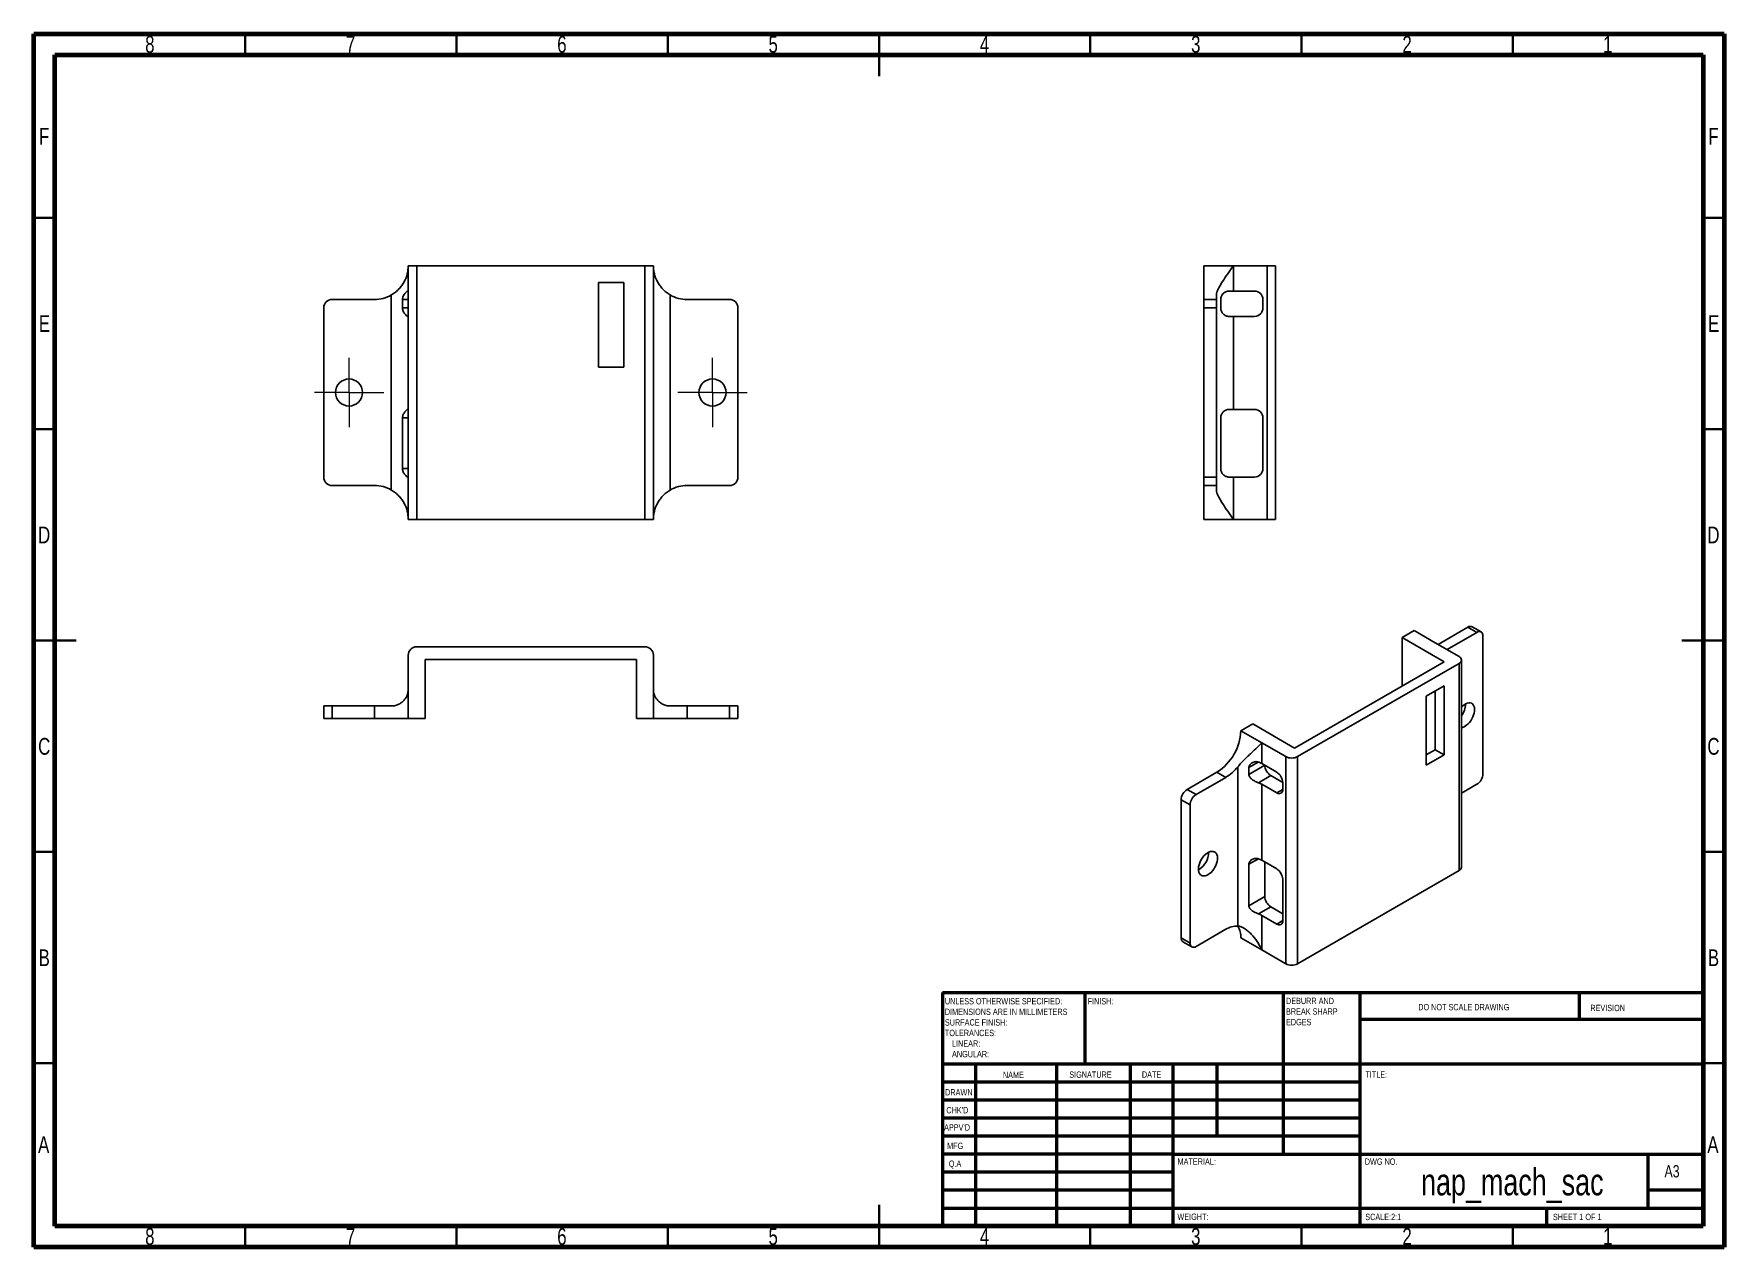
# Model space of a CAD drawing. Header units: millimetres. Extents: x 15 to 415, y 5 to 292.
import ezdxf

# ---------------------------------------------------------------- set-up
doc = ezdxf.new("R2010")
doc.units = ezdxf.units.MM
doc.styles.add('SLDTEXTSTYLE0', font='TXT', dxfattribs={"width": 0.75})
doc.styles.add('SLDTEXTSTYLE1', font='TXT', dxfattribs={"width": 0.686449})
doc.styles.add('SLDTEXTSTYLE2', font='TXT', dxfattribs={"width": 0.6875})

# ---------------------------------------------------------------- blocks, each defined once
blk = doc.blocks.new('SW_NOTE_0')
at = {"color": 0, "linetype": 'Continuous', "lineweight": 0, "char_height": 1.5, "attachment_point": 1, "style": 'SLDTEXTSTYLE0'}
for s, insert in [('UNLESS OTHERWISE SPECIFIED:', (0, 1.93)), ('SURFACE FINISH:', (0, -3.07)), ('DIMENSIONS ARE IN MILLIMETERS', (0, -0.57)), ('TOLERANCES:', (0, -5.57)), ('ANGULAR:', (1.69, -10.57)), ('LINEAR:', (1.69, -8.07))]:
    blk.add_mtext(s, dxfattribs=dict(at, insert=insert))
blk = doc.blocks.new('SW_NOTE_0_1')
at = {"color": 0, "linetype": 'Continuous', "lineweight": 0, "char_height": 1.5, "attachment_point": 1, "style": 'SLDTEXTSTYLE0'}
for s, insert in [('DEBURR AND', (0, 1.93)), ('BREAK SHARP', (0, -0.57)), ('EDGES', (0, -3.07))]:
    blk.add_mtext(s, dxfattribs=dict(at, insert=insert))
blk = doc.blocks.new('SW_CENTERMARKSYMBOL_0')
at = {"color": 0, "linetype": 'Continuous', "lineweight": 18}
for p, q in [((0, 5), (0, 8.2)), ((0, 0), (0, 5)), ((-5, 0), (-8.2, 0)), ((0, 0), (-5, 0)), ((0, 0), (0, -5)), ((0, 0), (5, 0)), ((5, 0), (8.2, 0)), ((0, -5), (0, -8.2))]:
    blk.add_line(p, q, dxfattribs=at)
blk = doc.blocks.new('SW_CENTERMARKSYMBOL_1')
at = {"color": 0, "linetype": 'Continuous', "lineweight": 18}
for p, q in [((0, 5), (0, 8.2)), ((0, 0), (0, 5)), ((-5, 0), (-8.2, 0)), ((0, 0), (-5, 0)), ((0, 0), (0, -5)), ((0, 0), (5, 0)), ((5, 0), (8.2, 0)), ((0, -5), (0, -8.2))]:
    blk.add_line(p, q, dxfattribs=at)

msp = doc.modelspace()

# ---------------------------------------------------------------- linework, layer by layer
at = {"color": 7, "linetype": 'Continuous', "lineweight": 70}
for p, q in [((15, 5), (15, 292)), ((15, 292), (415, 292)), ((415, 292), (415, 5)), ((20, 10), (20, 287)), ((20, 287), (410, 287)), ((410, 287), (410, 10)), ((410, 10), (20, 10)), ((415, 5), (15, 5))]:
    msp.add_line(p, q, dxfattribs=at)
at = {"color": 7, "linetype": 'Continuous', "lineweight": 35}
for p, q in [((65, 287), (65, 292)), ((115, 287), (115, 292)), ((165, 287), (165, 292)), ((215, 292), (215, 282)), ((215, 287), (215, 292)), ((265, 287), (265, 292)), ((315, 287), (315, 292)), ((365, 287), (365, 292)), ((20, 248.5), (15, 248.5)), ((410, 248.5), (415, 248.5)), ((20, 198.5), (15, 198.5)), ((410, 198.5), (415, 198.5)), ((15, 148.5), (25, 148.5)), ((20, 148.5), (15, 148.5)), ((415, 148.5), (405, 148.5)), ((410, 148.5), (415, 148.5)), ((20, 98.5), (15, 98.5)), ((410, 98.5), (415, 98.5)), ((20, 48.5), (15, 48.5)), ((410, 48.5), (415, 48.5)), ((215, 5), (215, 15)), ((65, 10), (65, 5)), ((115, 10), (115, 5)), ((165, 10), (165, 5)), ((215, 10), (215, 5)), ((265, 10), (265, 5)), ((315, 10), (315, 5)), ((365, 10), (365, 5))]:
    msp.add_line(p, q, dxfattribs=at)
at = {"color": 7, "linetype": 'Continuous', "lineweight": 25}
for p, q in [((103.6, 177.16), (103.6, 237.16)), ((103.6, 237.16), (105.6, 237.16)), ((105.6, 237.16), (105.6, 177.16)), ((105.6, 237.16), (159.6, 237.16)), ((159.6, 177.16), (159.6, 237.16)), ((159.6, 237.16), (161.6, 237.16)), ((161.6, 237.16), (161.6, 177.16)), ((291.86, 237.16), (298.86, 237.16)), ((291.86, 229.16), (291.86, 237.16)), ((298.86, 237.16), (298.86, 231.16)), ((298.86, 237.16), (306.86, 237.16)), ((306.86, 177.16), (306.86, 237.16)), ((306.86, 237.16), (308.86, 237.16)), ((308.86, 237.16), (308.86, 177.16)), ((148.6, 233.16), (148.6, 213.16)), ((148.6, 233.16), (154.6, 233.16)), ((154.6, 213.16), (154.6, 233.16)), ((95.6, 229.16), (85.6, 229.16)), ((99.6, 184.09), (99.6, 230.23)), ((102.25, 229.16), (102.25, 227.16)), ((103.6, 231.16), (103.47, 231.16)), ((165.6, 230.23), (165.6, 184.09)), ((179.6, 229.16), (169.6, 229.16)), ((291.86, 229.16), (294.86, 229.16)), ((291.86, 227.16), (291.86, 229.16)), ((294.86, 230.23), (294.86, 229.16)), ((294.86, 229.16), (294.86, 227.16)), ((295.86, 229.16), (295.86, 227.16)), ((298.86, 231.16), (297.86, 231.16)), ((303.86, 231.16), (298.86, 231.16)), ((305.86, 227.16), (305.86, 229.16)), ((83.6, 187.16), (83.6, 227.16)), ((103.47, 225.16), (103.6, 225.16)), ((181.6, 187.16), (181.6, 227.16)), ((294.86, 227.16), (291.86, 227.16)), ((291.86, 187.16), (291.86, 227.16)), ((294.86, 187.16), (294.86, 227.16)), ((297.86, 225.16), (298.86, 225.16)), ((298.86, 225.16), (298.86, 203.16)), ((303.86, 225.16), (298.86, 225.16)), ((154.6, 213.16), (148.6, 213.16)), ((102.25, 201.16), (102.25, 189.16)), ((103.6, 203.16), (103.47, 203.16)), ((295.86, 201.16), (295.86, 189.16)), ((298.86, 203.16), (297.86, 203.16)), ((298.86, 203.16), (303.86, 203.16)), ((305.86, 189.16), (305.86, 201.16)), ((95.6, 185.16), (85.6, 185.16)), ((103.47, 187.16), (103.6, 187.16)), ((179.6, 185.16), (169.6, 185.16)), ((291.86, 187.16), (294.86, 187.16)), ((291.86, 185.16), (291.86, 187.16)), ((294.86, 185.16), (291.86, 185.16)), ((291.86, 177.16), (291.86, 185.16)), ((294.86, 187.16), (294.86, 185.16)), ((294.86, 185.16), (294.86, 184.09)), ((297.86, 187.16), (298.86, 187.16)), ((298.86, 187.16), (298.86, 177.16)), ((303.86, 187.16), (298.86, 187.16)), ((105.6, 177.16), (103.6, 177.16)), ((105.6, 177.16), (159.6, 177.16)), ((161.6, 177.16), (159.6, 177.16)), ((291.86, 177.16), (298.86, 177.16)), ((298.86, 177.16), (306.86, 177.16)), ((308.86, 177.16), (306.86, 177.16)), ((338.82, 149.2), (341.64, 150.83)), ((348.72, 143.48), (338.82, 149.2)), ((338.82, 137.77), (338.82, 149.2)), ((341.64, 150.83), (346.59, 147.97)), ((347.3, 147.56), (354.37, 151.65)), ((356.49, 150.42), (349.42, 146.34)), ((356.49, 150.42), (354.37, 151.65)), ((357.49, 150.52), (355.37, 151.74)), ((357.91, 116.94), (357.91, 149.6)), ((103.6, 137.02), (103.6, 145.02)), ((105.6, 147.02), (159.6, 147.02)), ((157.6, 144.02), (107.6, 144.02)), ((107.6, 144.02), (107.6, 130.02)), ((157.6, 144.02), (157.6, 130.02)), ((161.6, 137.02), (161.6, 145.02)), ((346.59, 147.97), (352.25, 144.71)), ((348.72, 143.48), (313.36, 123.07)), ((314.07, 121.03), (352.25, 143.07)), ((352.25, 94.08), (352.25, 143.07)), ((352.84, 94.9), (352.84, 143.89)), ((103.6, 130.02), (103.6, 137.02)), ((161.6, 130.02), (161.6, 137.02)), ((344.47, 135.32), (348.72, 137.77)), ((346.59, 122.66), (346.59, 136.54)), ((348.72, 121.44), (348.72, 137.77)), ((83.6, 130.02), (83.6, 133.02)), ((83.6, 133.02), (85.6, 133.02)), ((85.6, 133.02), (85.6, 130.02)), ((95.6, 133.02), (85.6, 133.02)), ((95.6, 130.02), (95.6, 133.02)), ((95.6, 133.02), (99.6, 133.02)), ((165.6, 133.02), (169.6, 133.02)), ((169.6, 133.02), (169.6, 130.02)), ((179.6, 133.02), (169.6, 133.02)), ((179.6, 130.02), (179.6, 133.02)), ((179.6, 133.02), (181.6, 133.02)), ((181.6, 133.02), (181.6, 130.02)), ((344.47, 135.32), (344.47, 118.99)), ((85.6, 130.02), (83.6, 130.02)), ((95.6, 130.02), (85.6, 130.02)), ((103.6, 130.02), (95.6, 130.02)), ((107.6, 130.02), (103.6, 130.02)), ((157.6, 130.02), (161.6, 130.02)), ((169.6, 130.02), (161.6, 130.02)), ((169.6, 130.02), (179.6, 130.02)), ((181.6, 130.02), (179.6, 130.02)), ((303.46, 128.79), (300.63, 127.15)), ((313.36, 123.07), (303.46, 128.79)), ((300.63, 127.15), (305.58, 124.3)), ((305.58, 124.3), (311.24, 121.03)), ((305.58, 124.3), (305.58, 119.4)), ((311.24, 72.04), (311.24, 121.03)), ((314.07, 121.03), (314.07, 72.04)), ((346.59, 122.66), (344.47, 121.44)), ((348.72, 121.44), (344.47, 118.99)), ((346.59, 122.66), (348.72, 121.44)), ((294.98, 117.36), (287.9, 113.27)), ((297.1, 116.13), (290.03, 112.05)), ((297.1, 116.13), (294.98, 117.36)), ((299.92, 80.96), (299.92, 118.64)), ((302.5, 116.8), (306.29, 118.99)), ((302.5, 118.44), (302.5, 116.8)), ((307.7, 116.54), (304.78, 114.85)), ((309.12, 117.36), (305.58, 119.4)), ((306.29, 118.99), (306.29, 118.99)), ((307.7, 116.54), (310.53, 114.91)), ((287.9, 113.27), (290.03, 112.05)), ((305.58, 114.5), (305.58, 96.53)), ((309.12, 112.46), (305.58, 114.5)), ((310.53, 113.27), (310.53, 114.91)), ((356.49, 114.49), (352.84, 112.38)), ((288.61, 109.6), (286.49, 110.83)), ((286.49, 78.16), (286.49, 110.83)), ((288.61, 76.94), (288.61, 109.6)), ((305.58, 96.53), (309.12, 94.49)), ((306.29, 96.13), (306.29, 87.96)), ((290.73, 94.33), (290.6, 94.26)), ((302.5, 95.57), (302.5, 85.77)), ((310.53, 82.25), (310.53, 92.04)), ((314.07, 72.04), (352.25, 94.08)), ((302.5, 85.77), (306.29, 87.96)), ((307.7, 85.51), (304.78, 83.83)), ((307.7, 85.51), (310.53, 83.88)), ((297.1, 80.2), (290.03, 76.12)), ((305.58, 83.47), (305.58, 75.3)), ((309.12, 81.43), (305.58, 83.47)), ((286.49, 78.16), (288.61, 76.94)), ((286.9, 77.25), (289.03, 76.02)), ((300.63, 78.16), (305.58, 75.3)), ((305.58, 75.3), (311.24, 72.04))]:
    msp.add_line(p, q, dxfattribs=at)
at = {"color": 8, "linetype": 'Continuous', "lineweight": 25}
for p, q in [((103.6, 229.16), (102.25, 229.16)), ((102.25, 227.16), (103.6, 227.16)), ((103.6, 201.16), (102.25, 201.16)), ((102.25, 189.16), (103.6, 189.16)), ((304.76, 119.74), (302.5, 118.44)), ((309.12, 112.46), (310.53, 113.27)), ((304.77, 96.88), (302.5, 95.57)), ((309.12, 81.43), (310.53, 82.25))]:
    msp.add_line(p, q, dxfattribs=at)
at = {"color": 7, "linetype": 'Continuous', "lineweight": 50}
for p, q in [((230, 65.25), (410, 65.25)), ((230, 65.25), (230, 10)), ((263.8, 48.25), (263.8, 65.25)), ((310.6, 65.25), (310.6, 27)), ((328.8, 65.25), (328.8, 10)), ((380.8, 58.88), (380.8, 65.25)), ((410, 58.88), (328.8, 58.88)), ((410, 48.25), (230, 48.25)), ((237.8, 48.25), (237.8, 10)), ((256.99, 48.25), (256.99, 10)), ((274.4, 48.25), (274.4, 10)), ((284.6, 10), (284.6, 48.25)), ((295, 31.25), (295, 48.25)), ((328.8, 44), (230, 44)), ((328.8, 39.75), (230, 39.75)), ((328.8, 35.5), (230, 35.5)), ((328.8, 31.25), (230, 31.25)), ((284.6, 27), (230, 27)), ((284.6, 27), (410, 27)), ((397, 14.25), (397, 27)), ((284.6, 22.75), (230, 22.75)), ((284.6, 18.5), (230, 18.5)), ((410, 18.5), (397, 18.5)), ((230, 14.25), (410, 14.25)), ((373, 10), (373, 14.25))]:
    msp.add_line(p, q, dxfattribs=at)
at = {"color": 7, "linetype": 'Continuous', "lineweight": 25, "flags": 128}
for points in [[(353.66, 128.21), (354.03, 128.45), (354.38, 128.76), (354.72, 129.12), (355.02, 129.52), (355.3, 129.96), (355.53, 130.42), (355.71, 130.88), (355.84, 131.35), (355.91, 131.81), (355.93, 132.23), (355.88, 132.63), (355.78, 132.97), (355.62, 133.26), (355.42, 133.49), (355.17, 133.65), (354.87, 133.73), (354.55, 133.74), (354.21, 133.67), (353.85, 133.53), (353.48, 133.32), (353.12, 133.05), (352.84, 132.78)], [(292.85, 93.11), (292.49, 92.93), (292.14, 92.83), (291.8, 92.8), (291.49, 92.85), (291.22, 92.97), (290.99, 93.16), (290.81, 93.42), (290.68, 93.74), (290.61, 94.11), (290.59, 94.52), (290.64, 94.96), (290.74, 95.42), (290.89, 95.89), (291.1, 96.36), (291.35, 96.81), (291.64, 97.23), (291.97, 97.61), (292.31, 97.94), (292.67, 98.22), (293.04, 98.43), (293.4, 98.57), (293.74, 98.63), (294.06, 98.63), (294.35, 98.54), (294.61, 98.38), (294.81, 98.16), (294.97, 97.87), (295.07, 97.52), (295.11, 97.13), (295.1, 96.7), (295.03, 96.25), (294.9, 95.78), (294.72, 95.31), (294.49, 94.85), (294.21, 94.41), (293.91, 94.01), (293.57, 93.65), (293.22, 93.35), (292.85, 93.11)]]:
    msp.add_lwpolyline(points, dxfattribs=at)
at = {"color": 7, "linetype": 'Continuous', "lineweight": 25}
for centre in [(89.6, 207.16), (175.6, 207.16)]:
    msp.add_circle(centre, 3.2, dxfattribs=at)
for centre, radius, start, end in [((85.6, 227.16), 2, 90, 180), ((95.6, 237.16), 8, 270, 300), ((169.6, 237.16), 8, 240, 270), ((179.6, 227.16), 2, 0, 90), ((303.86, 229.16), 2, 0, 90), ((303.86, 227.16), 2, 270, 0), ((303.86, 201.16), 2, 0, 90), ((303.86, 189.16), 2, 270, 0), ((85.6, 187.16), 2, 180, 270), ((95.6, 177.16), 8, 60, 90), ((169.6, 177.16), 8, 90, 120), ((179.6, 187.16), 2, 270, 0), ((354.96, 150.83), 1.01, 65.6929, 125.6176), ((357.05, 149.74), 0.873, 350.786, 129.2033), ((105.6, 145.02), 2, 90, 180), ((159.6, 145.02), 2, 0, 90), ((351.94, 143.89), 0.873, 290.7834, 69.2166), ((349.11, 133.5), 4.69, 322.5834, 0.1118), ((352.54, 130.05), 2.16, 277.9522, 301.4726), ((288.38, 127.69), 12.26, 302.5243, 357.4757), ((312.65, 123.76), 3.07, 242.6097, 297.3903), ((291.72, 125.05), 10.41, 301.1059, 322.0213), ((303.36, 115.5), 4.49, 60.3275, 71.4874), ((309.36, 119.13), 3.07, 182.6055, 237.3945), ((307.46, 114.77), 3.07, 2.6055, 57.3945), ((354.84, 117.08), 3.07, 302.6055, 357.3945), ((289.56, 110.69), 3.07, 122.6055, 177.3945), ((291.68, 109.46), 3.07, 122.6055, 177.3945), ((303.36, 110.6), 4.49, 60.3275, 71.4874), ((309.67, 113.13), 0.873, 230.7967, 9.214), ((288.16, 98.42), 4.83, 302.189, 359.8244), ((303.36, 92.63), 4.49, 60.3275, 71.4874), ((307.46, 91.9), 3.07, 2.6055, 57.3945), ((351.84, 95), 1.01, 294.3747, 354.3052), ((309.36, 88.1), 3.07, 182.6055, 237.3945), ((299.72, 76.06), 4.91, 87.6422, 122.3493), ((295.73, 78.37), 4.91, 357.5791, 31.3767), ((303.36, 79.57), 4.49, 60.3275, 71.4874), ((309.67, 82.11), 0.873, 230.7967, 9.214), ((287.47, 78.06), 0.986, 173.7012, 234.9867), ((289.47, 76.8), 0.873, 170.786, 309.2033), ((312.65, 74.77), 3.07, 242.6097, 297.3903)]:
    msp.add_arc(centre, radius, start, end, dxfattribs=at)
for points, knots in [([(99.6, 230.23), (99.95, 230.43), (100.27, 230.65), (100.87, 231.13), (101.15, 231.39), (101.66, 231.93), (101.89, 232.21), (102.31, 232.78), (102.49, 233.08), (102.98, 233.99), (103.21, 234.61), (103.45, 235.56), (103.5, 235.88), (103.58, 236.52), (103.6, 236.84), (103.6, 237.16)], [0, 0, 0, 0, 0.125, 0.125, 0.25, 0.25, 0.375, 0.375, 0.5, 0.5, 0.75, 0.75, 0.875, 0.875, 1, 1, 1, 1]), ([(165.6, 230.23), (165.26, 230.43), (164.94, 230.65), (164.33, 231.13), (164.05, 231.39), (163.54, 231.93), (163.31, 232.21), (162.9, 232.78), (162.71, 233.08), (162.22, 233.99), (161.99, 234.61), (161.76, 235.56), (161.7, 235.88), (161.62, 236.52), (161.6, 236.84), (161.6, 237.16)], [0, 0, 0, 0, 0.125, 0.125, 0.25, 0.25, 0.375, 0.375, 0.5, 0.5, 0.75, 0.75, 0.875, 0.875, 1, 1, 1, 1]), ([(294.86, 230.23), (294.86, 230.43), (294.9, 230.65), (295.05, 231.13), (295.16, 231.39), (295.42, 231.93), (295.57, 232.21), (295.9, 232.78), (296.08, 233.08), (296.66, 233.99), (297.07, 234.61), (297.73, 235.56), (297.95, 235.88), (298.4, 236.52), (298.63, 236.84), (298.86, 237.16)], [0, 0, 0, 0, 0.125, 0.125, 0.25, 0.25, 0.375, 0.375, 0.5, 0.5, 0.75, 0.75, 0.875, 0.875, 1, 1, 1, 1]), ([(103.47, 231.16), (103.4, 231.16), (103.3, 231.11), (103.07, 230.91), (102.93, 230.76), (102.67, 230.41), (102.53, 230.21), (102.32, 229.73), (102.25, 229.45), (102.25, 229.16)], [0, 0, 0, 0, 0.25, 0.25, 0.5, 0.5, 0.75, 0.75, 1, 1, 1, 1]), ([(297.86, 231.16), (297.58, 231.16), (297.32, 231.11), (296.84, 230.91), (296.63, 230.76), (296.28, 230.41), (296.13, 230.21), (295.92, 229.73), (295.86, 229.45), (295.86, 229.16)], [0, 0, 0, 0, 0.25, 0.25, 0.5, 0.5, 0.75, 0.75, 1, 1, 1, 1]), ([(102.25, 227.16), (102.25, 226.87), (102.32, 226.6), (102.53, 226.12), (102.67, 225.91), (102.93, 225.56), (103.07, 225.42), (103.3, 225.22), (103.4, 225.16), (103.47, 225.16)], [0, 0, 0, 0, 0.25, 0.25, 0.5, 0.5, 0.75, 0.75, 1, 1, 1, 1]), ([(295.86, 227.16), (295.86, 226.87), (295.92, 226.6), (296.13, 226.12), (296.28, 225.91), (296.63, 225.56), (296.84, 225.42), (297.32, 225.22), (297.58, 225.16), (297.86, 225.16)], [0, 0, 0, 0, 0.25, 0.25, 0.5, 0.5, 0.75, 0.75, 1, 1, 1, 1]), ([(103.47, 203.16), (103.4, 203.16), (103.3, 203.11), (103.07, 202.91), (102.93, 202.76), (102.67, 202.41), (102.53, 202.21), (102.32, 201.73), (102.25, 201.45), (102.25, 201.16)], [0, 0, 0, 0, 0.25, 0.25, 0.5, 0.5, 0.75, 0.75, 1, 1, 1, 1]), ([(297.86, 203.16), (297.58, 203.16), (297.32, 203.11), (296.84, 202.91), (296.63, 202.76), (296.28, 202.41), (296.13, 202.21), (295.92, 201.73), (295.86, 201.45), (295.86, 201.16)], [0, 0, 0, 0, 0.25, 0.25, 0.5, 0.5, 0.75, 0.75, 1, 1, 1, 1]), ([(102.25, 189.16), (102.25, 188.87), (102.32, 188.6), (102.53, 188.12), (102.67, 187.91), (102.93, 187.56), (103.07, 187.42), (103.3, 187.22), (103.4, 187.16), (103.47, 187.16)], [0, 0, 0, 0, 0.25, 0.25, 0.5, 0.5, 0.75, 0.75, 1, 1, 1, 1]), ([(295.86, 189.16), (295.86, 188.87), (295.92, 188.6), (296.13, 188.12), (296.28, 187.91), (296.63, 187.56), (296.84, 187.42), (297.32, 187.22), (297.58, 187.16), (297.86, 187.16)], [0, 0, 0, 0, 0.25, 0.25, 0.5, 0.5, 0.75, 0.75, 1, 1, 1, 1]), ([(99.6, 184.09), (99.95, 183.89), (100.27, 183.67), (100.87, 183.2), (101.15, 182.94), (101.66, 182.4), (101.89, 182.12), (102.31, 181.54), (102.49, 181.24), (102.98, 180.33), (103.21, 179.71), (103.45, 178.77), (103.5, 178.45), (103.58, 177.81), (103.6, 177.48), (103.6, 177.16)], [0, 0, 0, 0, 0.125, 0.125, 0.25, 0.25, 0.375, 0.375, 0.5, 0.5, 0.75, 0.75, 0.875, 0.875, 1, 1, 1, 1]), ([(165.6, 184.09), (165.26, 183.89), (164.94, 183.67), (164.33, 183.2), (164.05, 182.94), (163.54, 182.4), (163.31, 182.12), (162.9, 181.54), (162.71, 181.24), (162.22, 180.33), (161.99, 179.71), (161.76, 178.77), (161.7, 178.45), (161.62, 177.81), (161.6, 177.48), (161.6, 177.16)], [0, 0, 0, 0, 0.125, 0.125, 0.25, 0.25, 0.375, 0.375, 0.5, 0.5, 0.75, 0.75, 0.875, 0.875, 1, 1, 1, 1]), ([(294.86, 184.09), (294.86, 183.89), (294.9, 183.67), (295.05, 183.2), (295.16, 182.94), (295.42, 182.4), (295.57, 182.12), (295.9, 181.54), (296.08, 181.24), (296.66, 180.33), (297.07, 179.71), (297.73, 178.77), (297.95, 178.45), (298.4, 177.81), (298.63, 177.48), (298.86, 177.16)], [0, 0, 0, 0, 0.125, 0.125, 0.25, 0.25, 0.375, 0.375, 0.5, 0.5, 0.75, 0.75, 0.875, 0.875, 1, 1, 1, 1]), ([(99.6, 133.02), (99.95, 133.02), (100.27, 133.06), (100.87, 133.21), (101.15, 133.32), (101.66, 133.58), (101.89, 133.73), (102.31, 134.06), (102.49, 134.24), (102.98, 134.82), (103.21, 135.23), (103.45, 135.89), (103.5, 136.11), (103.58, 136.56), (103.6, 136.79), (103.6, 137.02)], [0, 0, 0, 0, 0.125, 0.125, 0.25, 0.25, 0.375, 0.375, 0.5, 0.5, 0.75, 0.75, 0.875, 0.875, 1, 1, 1, 1]), ([(165.6, 133.02), (165.26, 133.02), (164.94, 133.06), (164.33, 133.21), (164.05, 133.32), (163.54, 133.58), (163.31, 133.73), (162.9, 134.06), (162.71, 134.24), (162.22, 134.82), (161.99, 135.23), (161.76, 135.89), (161.7, 136.11), (161.62, 136.56), (161.6, 136.79), (161.6, 137.02)], [0, 0, 0, 0, 0.125, 0.125, 0.25, 0.25, 0.375, 0.375, 0.5, 0.5, 0.75, 0.75, 0.875, 0.875, 1, 1, 1, 1]), ([(299.92, 118.64), (300.17, 118.94), (300.43, 119.24), (300.96, 119.81), (301.23, 120.09), (301.78, 120.64), (302.05, 120.9), (302.57, 121.4), (302.83, 121.65), (303.59, 122.35), (304.04, 122.78), (304.67, 123.38), (304.87, 123.58), (305.25, 123.95), (305.42, 124.13), (305.58, 124.3)], [0, 0, 0, 0, 0.125, 0.125, 0.25, 0.25, 0.375, 0.375, 0.5, 0.5, 0.75, 0.75, 0.875, 0.875, 1, 1, 1, 1]), ([(304.78, 119.75), (304.54, 119.84), (304.28, 119.86), (303.78, 119.79), (303.54, 119.71), (303.1, 119.46), (302.9, 119.29), (302.6, 118.9), (302.5, 118.67), (302.5, 118.44)], [0, 0, 0, 0, 0.25, 0.25, 0.5, 0.5, 0.75, 0.75, 1, 1, 1, 1]), ([(302.5, 116.8), (302.5, 116.57), (302.6, 116.35), (302.9, 115.96), (303.1, 115.78), (303.54, 115.46), (303.78, 115.31), (304.28, 115.05), (304.54, 114.94), (304.78, 114.85)], [0, 0, 0, 0, 0.25, 0.25, 0.5, 0.5, 0.75, 0.75, 1, 1, 1, 1]), ([(304.78, 96.89), (304.54, 96.97), (304.28, 96.99), (303.78, 96.93), (303.54, 96.84), (303.1, 96.6), (302.9, 96.43), (302.6, 96.04), (302.5, 95.81), (302.5, 95.57)], [0, 0, 0, 0, 0.25, 0.25, 0.5, 0.5, 0.75, 0.75, 1, 1, 1, 1]), ([(302.5, 85.77), (302.5, 85.54), (302.6, 85.32), (302.9, 84.93), (303.1, 84.75), (303.54, 84.43), (303.78, 84.28), (304.28, 84.02), (304.54, 83.91), (304.78, 83.83)], [0, 0, 0, 0, 0.25, 0.25, 0.5, 0.5, 0.75, 0.75, 1, 1, 1, 1]), ([(299.92, 80.96), (300.17, 80.94), (300.43, 80.87), (300.96, 80.67), (301.23, 80.53), (301.78, 80.19), (302.05, 80), (302.57, 79.56), (302.83, 79.32), (303.59, 78.54), (304.04, 77.96), (304.67, 77.01), (304.87, 76.68), (305.25, 76.01), (305.42, 75.66), (305.58, 75.3)], [0, 0, 0, 0, 0.125, 0.125, 0.25, 0.25, 0.375, 0.375, 0.5, 0.5, 0.75, 0.75, 0.875, 0.875, 1, 1, 1, 1])]:
    msp.add_open_spline(points, degree=3, knots=knots, dxfattribs=at)

# ---------------------------------------------------------------- block references
at = {"color": 7, "linetype": 'Continuous', "lineweight": 0}
for name, p in [('SW_CENTERMARKSYMBOL_1', (89.6, 207.16)), ('SW_CENTERMARKSYMBOL_0', (175.6, 207.16)), ('SW_NOTE_0_1', (311.31, 62.07)), ('SW_NOTE_0', (230.59, 61.99))]:
    msp.add_blockref(name, p, dxfattribs=at)

# ---------------------------------------------------------------- texts
for s, insert, char_height, attachment_point, style in [('8', (42.46, 291.5), 3.97, 2, 'SLDTEXTSTYLE0'), ('7', (89.96, 291.5), 3.97, 2, 'SLDTEXTSTYLE0'), ('6', (139.96, 291.5), 3.97, 2, 'SLDTEXTSTYLE0'), ('5', (189.96, 291.5), 3.97, 2, 'SLDTEXTSTYLE0'), ('4', (239.96, 291.5), 3.97, 2, 'SLDTEXTSTYLE0'), ('3', (289.96, 291.5), 3.97, 2, 'SLDTEXTSTYLE0'), ('2', (339.96, 291.5), 3.97, 2, 'SLDTEXTSTYLE0'), ('1', (387.46, 291.5), 3.97, 2, 'SLDTEXTSTYLE0'), ('F', (17.46, 269.75), 3.97, 2, 'SLDTEXTSTYLE0'), ('F', (412.46, 269.75), 3.97, 2, 'SLDTEXTSTYLE0'), ('E', (17.51, 225.45), 3.97, 2, 'SLDTEXTSTYLE0'), ('E', (412.51, 225.45), 3.97, 2, 'SLDTEXTSTYLE0'), ('D', (17.45, 175.45), 3.97, 2, 'SLDTEXTSTYLE0'), ('D', (412.45, 175.45), 3.97, 2, 'SLDTEXTSTYLE0'), ('C', (17.46, 125.45), 3.97, 2, 'SLDTEXTSTYLE0'), ('C', (412.46, 125.45), 3.97, 2, 'SLDTEXTSTYLE0'), ('B', (17.47, 75.45), 3.97, 2, 'SLDTEXTSTYLE0'), ('B', (412.47, 75.45), 3.97, 2, 'SLDTEXTSTYLE0'), ('FINISH:', (264.37, 63.92), 1.5, 1, 'SLDTEXTSTYLE0'), ('DO NOT SCALE DRAWING', (342.61, 62.53), 1.5, 1, 'SLDTEXTSTYLE0'), ('REVISION', (383.33, 62.33), 1.5, 1, 'SLDTEXTSTYLE0'), ('NAME', (244.32, 46.5), 1.5, 1, 'SLDTEXTSTYLE0'), ('SIGNATURE', (260.03, 46.56), 1.5, 1, 'SLDTEXTSTYLE0'), ('DATE', (277.21, 46.58), 1.5, 1, 'SLDTEXTSTYLE0'), ('TITLE:', (330.09, 46.58), 1.5, 1, 'SLDTEXTSTYLE0'), ('DRAWN', (230.64, 42.38), 1.5, 1, 'SLDTEXTSTYLE1'), ("CHK'D", (230.94, 38.16), 1.5, 1, 'SLDTEXTSTYLE0'), ("APPV'D", (230.4, 34.07), 1.5, 1, 'SLDTEXTSTYLE0'), ('A', (17.34, 31.25), 3.97, 2, 'SLDTEXTSTYLE0'), ('MFG', (231.12, 29.72), 1.5, 1, 'SLDTEXTSTYLE0'), ('A', (412.34, 31.25), 3.97, 2, 'SLDTEXTSTYLE0'), ('Q.A', (231.51, 25.5), 1.5, 1, 'SLDTEXTSTYLE0'), ('MATERIAL:', (285.65, 25.99), 1.5, 1, 'SLDTEXTSTYLE0'), ('DWG NO.', (329.95, 25.99), 1.5, 1, 'SLDTEXTSTYLE0'), ('A3', (400.87, 24.41), 2.91, 1, 'SLDTEXTSTYLE0'), ('nap_mach_sac', (364.86, 23.61), 6.35, 2, 'SLDTEXTSTYLE0'), ('WEIGHT:', (285.62, 12.95), 1.499, 1, 'SLDTEXTSTYLE0'), ('SCALE:2:1', (330.07, 12.9), 1.5, 1, 'SLDTEXTSTYLE0'), ('SHEET 1 OF 1', (374.48, 12.9), 1.5, 1, 'SLDTEXTSTYLE2'), ('8', (42.46, 9.5), 3.97, 2, 'SLDTEXTSTYLE0'), ('7', (89.96, 9.5), 3.97, 2, 'SLDTEXTSTYLE0'), ('6', (139.96, 9.5), 3.97, 2, 'SLDTEXTSTYLE0'), ('5', (189.96, 9.5), 3.97, 2, 'SLDTEXTSTYLE0'), ('4', (239.96, 9.5), 3.97, 2, 'SLDTEXTSTYLE0'), ('3', (289.96, 9.5), 3.97, 2, 'SLDTEXTSTYLE0'), ('2', (339.96, 9.5), 3.97, 2, 'SLDTEXTSTYLE0'), ('1', (387.46, 9.5), 3.97, 2, 'SLDTEXTSTYLE0')]:
    msp.add_mtext(s, dxfattribs=dict(at, insert=insert, char_height=char_height, attachment_point=attachment_point, style=style))

doc.saveas('drawing.dxf')
